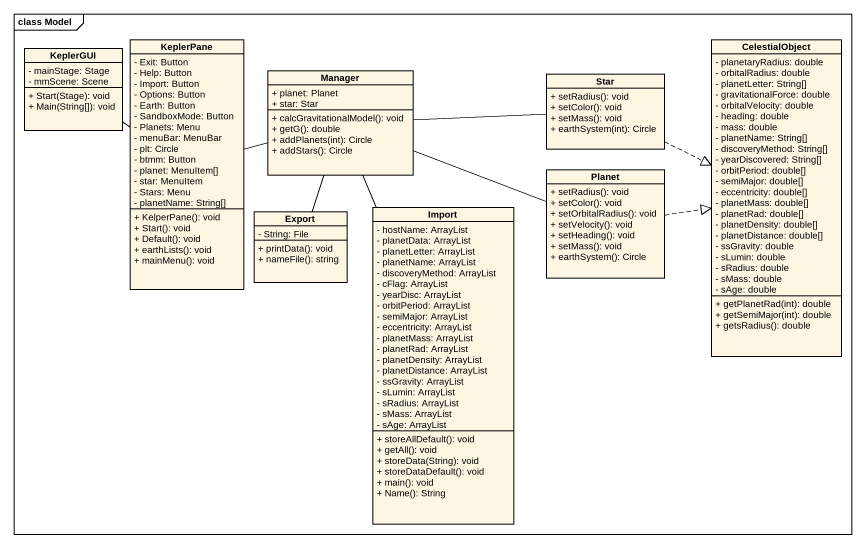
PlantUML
@startuml
mainframe class Model
hide circle
hide empty members
skinparam classAttributeIconSize 0
class KeplerGUI {
  - mainStage: Stage
  - mmScene: Scene
  + Start(Stage): void
  + Main(String[]): void
}
class KeplerPane {
  - Exit: Button
  - Help: Button
  - Import: Button
  - Options: Button
  - Earth: Button
  - SandboxMode: Button
  - Planets: Menu
  - menuBar: MenuBar
  - plt: Circle
  - btmm: Button
  - planet: MenuItem[]
  - star: MenuItem
  - Stars: Menu
  - planetName: String[]
  + KelperPane(): void
  + Start(): void
  + Default(): void
  + earthLists(): void
  + mainMenu(): void
}
class CelestialObject {
  - planetaryRadius: double
  - orbitalRadius: double
  - planetLetter: String[]
  - gravitationalForce: double
  - orbitalVelocity: double
  - heading: double
  - mass: double
  - planetName: String[]
  - discoveryMethod: String[]
  - yearDiscovered: String[]
  - orbitPeriod: double[]
  - semiMajor: double[]
  - eccentricity: double[]
  - planetMass: double[]
  - planetRad: double[]
  - planetDensity: double[]
  - planetDistance: double[]
  - ssGravity: double
  - sLumin: double
  - sRadius: double
  - sMass: double
  - sAge: double
  + getPlanetRad(int): double
  + getSemiMajor(int): double
  + getsRadius(): double
}
class Manager {
  + planet: Planet
  + star: Star
  + calcGravitationalModel(): void
  + getG(): double
  + addPlanets(int): Circle
  + addStars(): Circle
}
class Star {
  + setRadius(): void
  + setColor(): void
  + setMass(): void
  + earthSystem(int): Circle
}
class Import {
  - hostName: ArrayList
  - planetData: ArrayList
  - planetLetter: ArrayList
  - planetName: ArrayList
  - discoveryMethod: ArrayList
  - cFlag: ArrayList
  - yearDisc: ArrayList
  - orbitPeriod: ArrayList
  - semiMajor: ArrayList
  - eccentricity: ArrayList
  - planetMass: ArrayList
  - planetRad: ArrayList
  - planetDensity: ArrayList
  - planetDistance: ArrayList
  - ssGravity: ArrayList
  - sLumin: ArrayList
  - sRadius: ArrayList
  - sMass: ArrayList
  - sAge: ArrayList
  + storeAllDefault(): void
  + getAll(): void
  + storeData(String): void
  + storeDataDefault(): void
  + main(): void
  + Name(): String
}
class Planet {
  + setRadius(): void
  + setColor(): void
  + setOrbitalRadius(): void
  + setVelocity(): void
  + setHeading(): void
  + setMass(): void
  + earthSystem(): Circle
}
class Export {
  - String: File
  + printData(): void
  + nameFile(): string
}
KeplerPane -up- KeplerGUI
Manager -left- KeplerPane
Manager -right- Star
Manager -right- Planet
Star .right.|> CelestialObject
Import -up- Manager
Planet .right.|> CelestialObject
Export -up- Manager
@enduml
